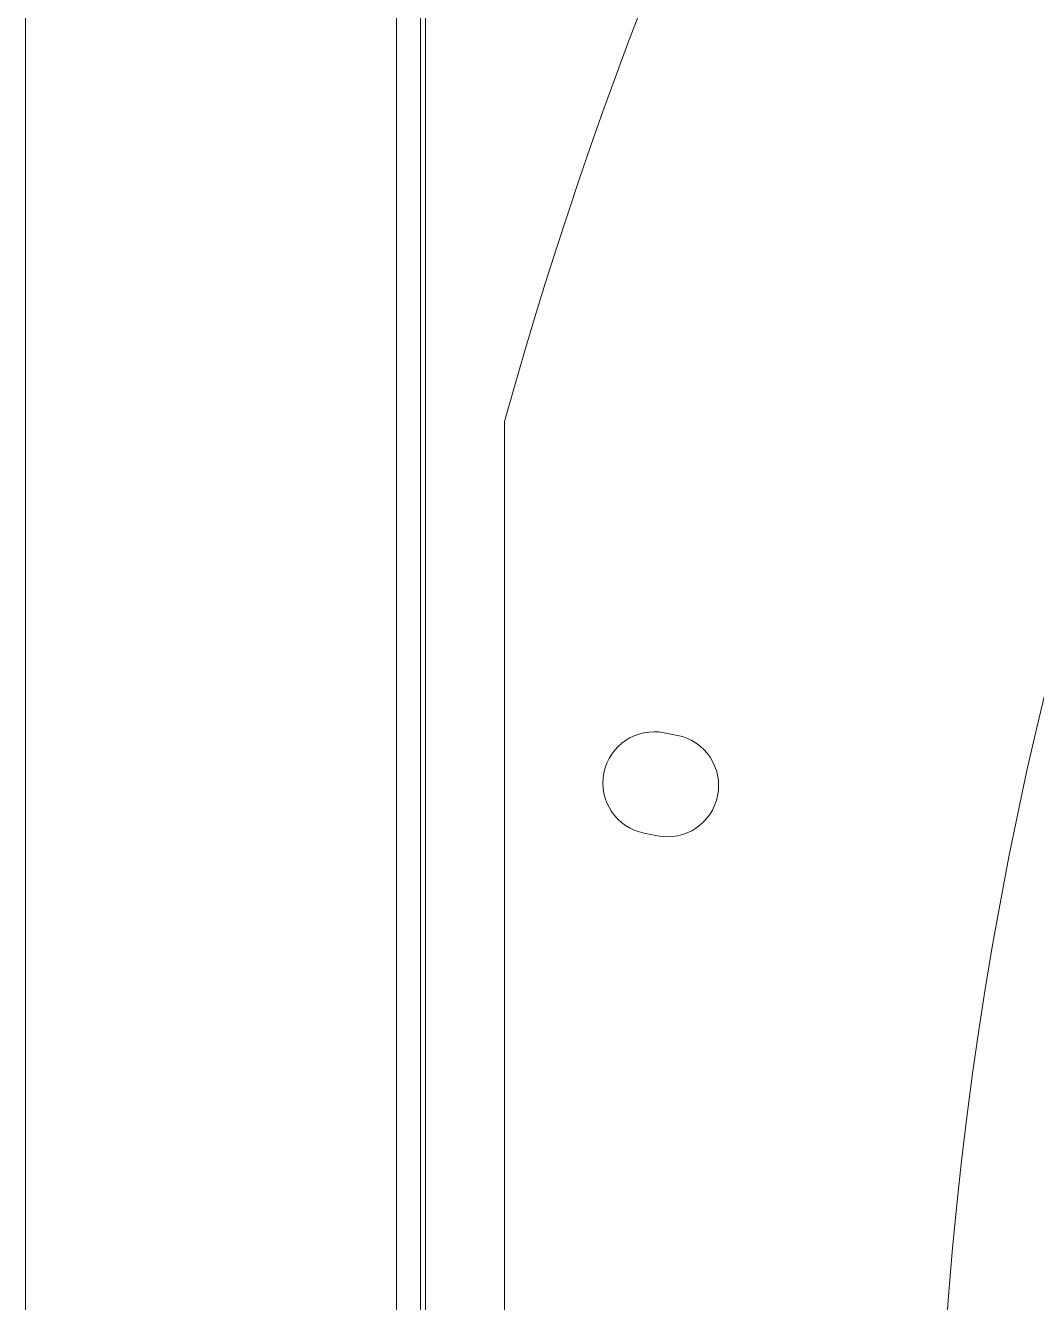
# Model space of a CAD drawing. Header units: millimetres. Extents: x 113490 to 142599, y -20467 to 115.
# Drawn here: x 131895.8 to 132022.2, y -10251.9 to -10092.3 of the extents above; entities that cross this region are included whole.
import ezdxf

# ---------------------------------------------------------------- set-up
doc = ezdxf.new("R2010")
doc.units = ezdxf.units.MM
doc.layers.add('DV3_0', color=7, linetype='Continuous')

msp = doc.modelspace()

# ---------------------------------------------------------------- linework, layer by layer
at = {"layer": 'DV3_0', "color": 7, "linetype": 'Continuous', "lineweight": 20}
for p, q in [((131895.84, -10374.49), (131895.84, -9745.49)), ((131945.84, -11862.07), (131945.84, -9845.59))]:
    msp.add_line(p, q, dxfattribs=at)
at = {"layer": 'DV3_0', "color": 7, "linetype": 'Continuous', "lineweight": 15}
for p, q in [((131942.24, -11847.85), (131942.24, -9857.26)), ((131945.24, -11847.85), (131945.24, -9857.26)), ((131955.74, -10141.82), (131955.74, -10436.16)), ((131977.35, -10181.04), (131975.68, -10180.71)), ((131973.19, -10193.26), (131974.85, -10193.6))]:
    msp.add_line(p, q, dxfattribs=at)
for centre, radius, start, end in [((132487.24, -10288.99), 551.5, 105.4775, 164.5225), ((132487.24, -10288.99), 477.5, 136.9802, 223.0198), ((131974.43, -10186.99), 6.4, 78.75, 258.75), ((131976.1, -10187.32), 6.4, 258.75, 78.75)]:
    msp.add_arc(centre, radius, start, end, dxfattribs=at)

doc.saveas('drawing.dxf')
